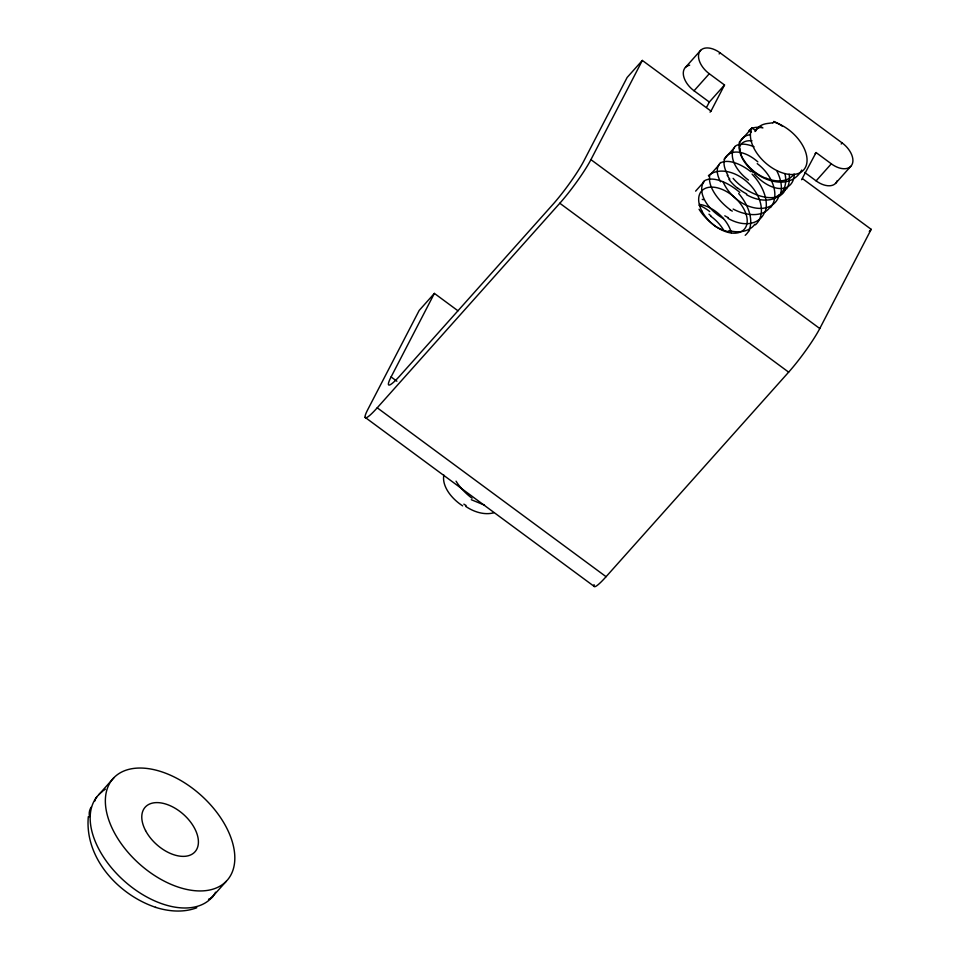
<?xml version="1.0" encoding="UTF-8"?>
<svg xmlns="http://www.w3.org/2000/svg" width="959" height="959" viewBox="0 0 959 959"><rect width="100%" height="100%" fill="white"/><g stroke="black" fill="none" stroke-linecap="round" stroke-linejoin="round"><path stroke-width="1.44" d="M88.324 816.636C84.44 858.017 118.472 894.999 155.933 907.43M801.724 170.055C785.889 199.04 734.558 170.306 739.377 142.124L749.47 130.808M396.894 381.214L391.092 376.935L434.391 293.394L457.994 310.812M434.391 293.394L419.179 310.44L367.753 409.637A38.204 4.651 -53.6 0 0 377.223 407.803L559.804 203.248A38.204 4.651 -53.6 0 0 590.924 159.638L642.338 60.429L711.003 111.1L710.044 112.167M706.771 106.94L709.312 102.05L724.524 85.003L709.276 73.735A19.108 11.532 41.8 0 1 699.423 52.038A19.108 11.532 41.8 0 1 720.101 52.853L842.158 142.939A19.108 11.532 41.8 0 1 852 164.636A19.108 11.532 41.8 0 1 831.321 163.821L816.073 152.553L815.114 153.62M711.003 111.1L724.524 85.003M801.592 179.729L816.073 152.553M594.053 584.63A38.204 4.651 -53.6 0 0 606.076 576.695L788.658 372.152A38.204 4.651 -53.6 0 0 819.777 328.529L871.192 229.333L802.539 178.662M769.921 207.144L769.717 207.504A34.056 21.422 32.2 0 1 733.155 209.062M754.961 131.515A4.771 4.124 24.4 0 0 755.848 130.76L752.024 127.943L749.339 131.107A4.771 4.124 24.4 0 0 751.388 132.042M642.338 60.429L627.126 77.475L583.827 161.016A38.204 4.651 -53.6 0 1 552.708 204.627L400.55 375.089A38.204 4.651 -53.6 0 1 391.092 376.935M685.457 67.37L700.669 50.324M719.142 53.92L720.101 52.853M709.312 102.05L694.052 90.781L709.276 73.735M98.825 794.639L114.037 777.593M695.623 191.141L703.822 181.946M708.941 176.216L719.034 164.9M724.153 159.17L734.258 147.854A34.056 16.735 40.5 0 1 734.882 146.679M841.199 143.994L842.158 142.939M804.673 172.416L816.109 180.867L831.321 163.821M835.541 183.397L850.753 166.351M210.956 898.415L226.18 881.369A76.42 46.116 41.8 0 0 170.127 775.064A76.42 46.116 41.8 0 0 114.013 832.004A76.42 46.116 41.8 0 0 226.18 881.369M869.298 231.467L871.192 229.333M102.961 790.935L105.37 789.197M196.799 907.753C183.541 912.8 168.736 911.565 155.454 907.298M484.499 505.129L471.313 499.711M590.924 159.638L819.777 328.529M559.804 203.248L788.658 372.152M377.223 407.803L606.076 576.695M365.139 417.369L593.993 586.261M837.207 180.7A19.108 11.532 41.8 0 1 816.109 180.867M694.052 90.781A19.108 11.532 41.8 0 1 683.479 75.401A19.108 11.532 41.8 0 1 689.665 65.2M699.602 204.387A28.662 17.298 41.8 0 1 731.321 232.761M215.583 892.206A76.42 46.116 41.8 0 1 124.526 881.249A76.42 46.116 41.8 0 1 102.169 791.738M755.68 130.628A29.214 14.325 40.9 0 1 761.698 126.924M755.536 130.52A38.3 23.112 41.8 0 1 767.368 123.495L771.971 122.908A21.11 12.743 41.8 0 0 772.654 122.812M793.968 174.166A29.765 20.918 44.2 0 1 789.173 178.422A29.885 20.99 38.9 0 1 777.977 180.903A30.053 20.343 34.5 0 1 766.241 178.266M766.229 178.434A30.244 19.132 32.2 0 1 751.88 169.515A30.436 17.658 32.3 0 1 743.956 160.213M743.716 160.165A30.664 16.315 34.5 0 1 740.144 148.681M739.449 148.225A31 15.488 38.1 0 1 752.012 140.805M784.93 173.579A32.234 20.822 50.9 0 1 785.529 176.888M785.529 176.912A32.498 22.285 48 0 1 783.959 188.863M784.03 188.923A32.978 23.244 43.2 0 1 778.636 195.36M778.6 195.312A32.51 22.884 39.8 0 1 776.071 196.751M776.586 197.338A33.277 23.256 37.9 0 1 746.426 194.653M746.713 193.958A33.925 21.11 32.1 0 1 737.986 188.264M737.783 188.42A33.913 19.983 32.1 0 1 728.864 179.297M785.013 189.966A34.056 18.772 33.4 0 1 763.148 196.763A34.056 18.772 33.4 0 1 733.132 178.362M729.823 179.153A34.056 18.161 34.4 0 1 727.198 175.281M749.075 130.46A34.056 16.711 40.9 0 1 762.932 127.919M794.292 174.394A34.056 19.959 51.3 0 1 754.301 173.951M748.452 180.112A34.056 20.067 32.1 0 1 734.15 147.782M739.845 142.519A34.056 19.6 51.1 0 1 749.638 134.811M773.757 121.433A34.056 19.336 50.8 0 1 782.388 126.228M774.057 122.237A4.136 2.493 41.8 0 1 772.594 122.692M773.853 122.045A33.433 20.175 41.8 0 1 807.058 160.069A33.433 20.175 41.8 0 1 773.949 169.012A33.433 20.175 41.8 0 1 752.024 127.943M786.044 188.36A34.056 23.987 43.6 0 1 785.181 190.062M789.149 174.178A34.056 23.879 44.9 0 1 786.692 188.863M734.786 146.583A34.056 16.699 41.3 0 1 754.062 146.775M777.066 171.373A34.056 20.007 51.3 0 1 780.806 192.855M781.213 193.155A34.056 23.915 44.5 0 1 780.015 195.768M779.176 195.3A34.056 24.011 42.9 0 1 753.031 207.528A34.056 24.011 42.9 0 1 723.098 181.862M720.617 181.79A34.056 18.077 34.6 0 1 718.89 164.804A34.056 16.723 40.6 0 1 720.712 162.479M720.928 162.718A34.056 16.699 42.5 0 1 750.897 171.721M751.353 170.69A34.056 19.851 51.2 0 1 753.223 172.5M752.06 174.094A34.056 20.199 51.4 0 1 764.886 212.287M764.431 212.586A34.056 24.023 42.8 0 1 728.049 218.364M728.289 217.669A34.056 21.29 32.1 0 1 724.788 215.799M723.41 218.604A34.056 20.762 32 0 1 703.702 181.874M703.403 181.563A34.056 16.723 40.7 0 1 739.785 192.447M730.099 209.661A34.056 16.747 40.2 0 1 709.66 176.66M708.401 175.641A34.056 23.963 43.9 0 1 749.83 184.524A34.056 23.963 43.9 0 1 755.404 224.838M732.328 211.112A34.056 20.978 32 0 1 730.015 209.841M757.226 163.617A34.056 23.951 44 0 1 770.509 207.612M757.838 161.867A34.056 19.648 51.1 0 0 724.453 159.422A34.056 16.747 40.2 0 0 728.001 175.389M738.682 193.526A34.056 20.666 51.5 0 1 749.267 229.585M749.59 229.86A34.056 23.999 43.3 0 1 748.583 231.467M748.5 231.395A34.056 24.035 42.3 0 1 745.191 235.303M714.683 225.749A34.056 16.842 39.2 0 1 699.051 209.242M728.924 231.85A34.056 21.05 32 0 1 715.15 226.228M754.853 224.226A34.056 22.68 33.7 0 1 728.888 230.616M702.216 199.328A34.056 16.711 40.8 0 1 703.438 199.736M710.739 216.231A34.056 24.011 40.4 0 1 723.338 229.609M708.977 214.181A34.056 19.755 51.2 0 1 710.931 215.895M699.027 205.25A34.056 19.312 50.8 0 1 709.732 211.567M493.705 512.801A34.056 24.023 40.9 0 1 465.69 506.376M466.146 505.537A34.056 20.882 32 0 1 463.868 504.134M462.658 505.873A34.056 20.535 32 0 1 443.873 475.089M472.044 498.248A34.056 16.771 39.9 0 1 456.052 481.178M212.898 896.569A17.706 13.953 27.4 0 1 208.523 899.278M89.523 816.756A18.089 14.253 27.4 0 1 91.417 806.915M97.039 796.617A14.924 11.76 27.4 0 0 95.313 799.47A20.678 16.291 27.4 0 0 94.797 801.077M701.904 211.1A28.662 17.298 41.8 0 0 743.968 229.609A28.662 17.298 41.8 0 0 722.942 189.738A28.662 17.298 41.8 0 0 701.904 211.1M145.564 830.59A33.433 20.175 41.8 0 0 194.641 852.179A33.433 20.175 41.8 0 0 170.115 805.68A33.433 20.175 41.8 0 0 145.564 830.59"/></g></svg>
